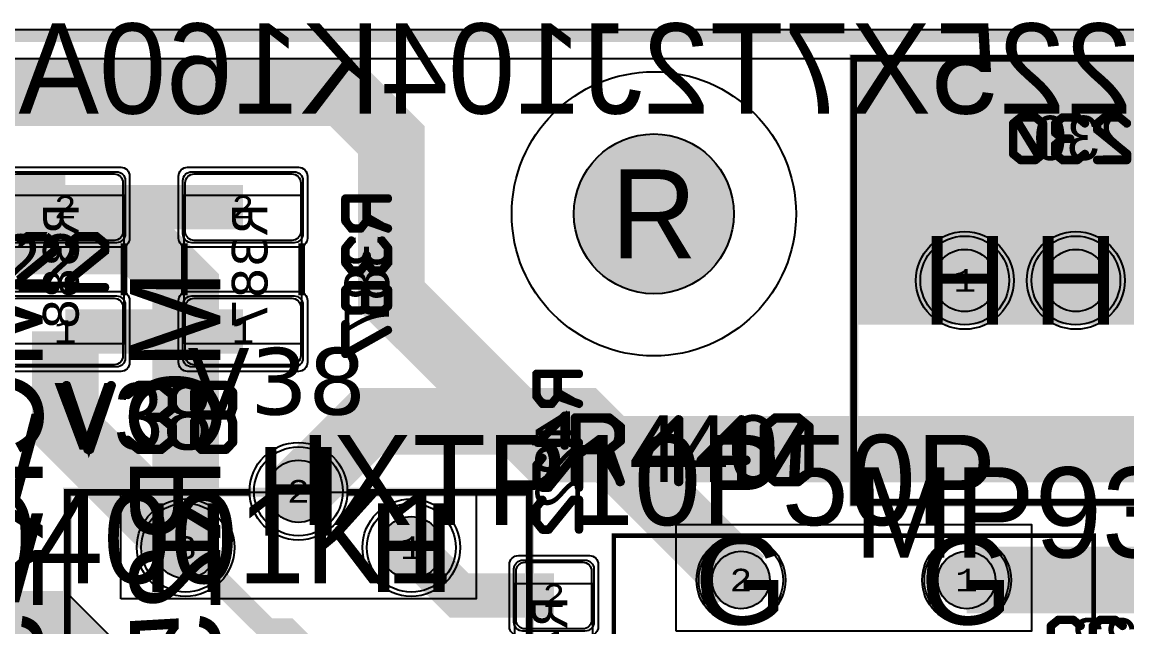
# Model space of a CAD drawing. Extents: x -23 to 289, y -67 to 135.
# Drawn here: x 116.78 to 141.65, y 121.69 to 135.32 of the extents above; entities that cross this region are included whole.
import ezdxf
from ezdxf.enums import TextEntityAlignment as Align

# ---------------------------------------------------------------- set-up
doc = ezdxf.new("R2010")
doc.units = 0
doc.header["$MEASUREMENT"] = 0
for name, color, linetype in [('ASSEMBLY_OUTLINES_BTM', 191, 'CONTINUOUS'), ('ASSEMBLY_OUTLINES_TOP', 102, 'CONTINUOUS'), ('ASSEMBLY_PART_NUMBERS_BTM', 191, 'CONTINUOUS'), ('ASSEMBLY_PART_NUMBERS_TOP', 102, 'CONTINUOUS'), ('ASSEMBLY_REF_DES_BTM', 191, 'CONTINUOUS'), ('ASSEMBLY_REF_DES_TOP', 102, 'CONTINUOUS'), ('BOARD_OUTLINE', 10, 'CONTINUOUS'), ('DRILL_DRAWING', 21, 'CONTINUOUS'), ('GENERATED_SILKSCREEN_BTM', 255, 'CONTINUOUS'), ('GENERATED_SILKSCREEN_TOP', 140, 'CONTINUOUS'), ('MANUFACTURING_OUTLINES', 10, 'CONTINUOUS'), ('MOUNTING_HOLE_PADS_LAYER14', 150, 'CONTINUOUS'), ('MOUNTING_HOLE_PADS_LAYER15', 230, 'CONTINUOUS'), ('MOUNTING_HOLES_LAYER_BOT17', 42, 'CONTINUOUS'), ('MOUNTING_HOLES_LAYER_TOP', 42, 'CONTINUOUS'), ('PART_HOLES_LAYER_BOTTOM', 30, 'CONTINUOUS'), ('PART_HOLES_LAYER_TOP', 30, 'CONTINUOUS'), ('PART_PADS_LAYER_BOTTOM', 230, 'CONTINUOUS'), ('PART_PADS_LAYER_TOP', 150, 'CONTINUOUS'), ('PART_PADS_SMD_BTM', 230, 'CONTINUOUS'), ('PIN_NUMBERS_BTM', 8, 'CONTINUOUS'), ('PIN_NUMBERS_TOP', 8, 'CONTINUOUS'), ('PLACEMENT_OUTLINES_BTM', 222, 'CONTINUOUS'), ('PLACEMENT_OUTLINES_TOP', 130, 'CONTINUOUS'), ('PLANE_DATA_LAYER_TOP', 150, 'CONTINUOUS'), ('PLANE_SHAPES_LAYER_TOP', 150, 'CONTINUOUS'), ('ROUTE_BORDER', 151, 'CONTINUOUS'), ('SILKSCREEN_OUTLINES_BTM', 211, 'CONTINUOUS'), ('SILKSCREEN_OUTLINES_TOP', 150, 'CONTINUOUS'), ('SILKSCREEN_REF_DES_BTM', 211, 'CONTINUOUS'), ('SILKSCREEN_REF_DES_TOP', 150, 'CONTINUOUS'), ('SOLDERMASK_PADS_BTM', 12, 'CONTINUOUS'), ('SOLDERMASK_PADS_TOP', 180, 'CONTINUOUS'), ('SOLDERPASTE_PADS_BTM', 12, 'CONTINUOUS'), ('TRACES_LAYER_BOTTOM', 230, 'CONTINUOUS'), ('TRACES_LAYER_TOP', 150, 'CONTINUOUS')]:
    doc.layers.add(name, color=color, linetype=linetype)
doc.styles.add('COURIER_NEW', font='COUR.TTF')
doc.styles.add('VERDANA', font='verdana.TTF')
doc.styles.add('VERIBEST_GERBER_0', font='txt')

msp = doc.modelspace()

# ---------------------------------------------------------------- hatches: boundary and pattern name
at = {"layer": 'MOUNTING_HOLES_LAYER_BOT17'}
h = msp.add_hatch(color=256, dxfattribs=at)
edge = h.paths.add_edge_path()
edge.add_arc((131, 131), 1.8, 0, 360)
h = msp.add_hatch(color=256, dxfattribs=at)
edge = h.paths.add_edge_path()
edge.add_arc((140.5, 129.5), 0.7, 0, 360)
at = {"layer": 'MOUNTING_HOLES_LAYER_TOP'}
h = msp.add_hatch(color=256, dxfattribs=at)
edge = h.paths.add_edge_path()
edge.add_arc((131, 131), 1.8, 0, 360)
h = msp.add_hatch(color=256, dxfattribs=at)
edge = h.paths.add_edge_path()
edge.add_arc((140.5, 129.5), 0.7, 0, 360)
at = {"layer": 'PART_HOLES_LAYER_BOTTOM'}
h = msp.add_hatch(color=256, dxfattribs=at)
edge = h.paths.add_edge_path()
edge.add_arc((138, 129.5), 0.7, 0, 360)
h = msp.add_hatch(color=256, dxfattribs=at)
edge = h.paths.add_edge_path()
edge.add_arc((123, 124.75), 0.7, 0, 360)
h = msp.add_hatch(color=256, dxfattribs=at)
edge = h.paths.add_edge_path()
edge.add_arc((120.46, 123.48), 0.7, 0, 360)
h = msp.add_hatch(color=256, dxfattribs=at)
edge = h.paths.add_edge_path()
edge.add_arc((125.54, 123.48), 0.7, 0, 360)
h = msp.add_hatch(color=256, dxfattribs=at)
edge = h.paths.add_edge_path()
edge.add_arc((132.96, 122.75), 0.65, 0, 360)
h = msp.add_hatch(color=256, dxfattribs=at)
edge = h.paths.add_edge_path()
edge.add_arc((138.04, 122.75), 0.65, 0, 360)
at = {"layer": 'PART_HOLES_LAYER_TOP'}
h = msp.add_hatch(color=256, dxfattribs=at)
edge = h.paths.add_edge_path()
edge.add_arc((138, 129.5), 0.7, 0, 360)
h = msp.add_hatch(color=256, dxfattribs=at)
edge = h.paths.add_edge_path()
edge.add_arc((123, 124.75), 0.7, 0, 360)
h = msp.add_hatch(color=256, dxfattribs=at)
edge = h.paths.add_edge_path()
edge.add_arc((120.46, 123.48), 0.7, 0, 360)
h = msp.add_hatch(color=256, dxfattribs=at)
edge = h.paths.add_edge_path()
edge.add_arc((125.54, 123.48), 0.7, 0, 360)
h = msp.add_hatch(color=256, dxfattribs=at)
edge = h.paths.add_edge_path()
edge.add_arc((132.96, 122.75), 0.65, 0, 360)
h = msp.add_hatch(color=256, dxfattribs=at)
edge = h.paths.add_edge_path()
edge.add_arc((138.04, 122.75), 0.65, 0, 360)
at = {"layer": 'PLANE_DATA_LAYER_TOP'}
h = msp.add_hatch(color=256, dxfattribs=at)
h.paths.add_polyline_path([(225.25, 119.5762, -0.414213562373095), (225.1738, 119.5), (215.5762, 119.5, -0.414213562373095), (215.5, 119.5762), (215.5, 124.999992, 0.414213562373095), (215.499992, 125), (207.750008, 125, 0.414213562373095), (207.75, 124.999992), (207.75, 114.250008, 0.414213562373095), (207.750008, 114.25), (211.4238, 114.25, -0.414213562373095), (211.5, 114.1738), (211.5, 113.470391, -0.549294281742291), (211.391453, 113.401397, 1.5732920387355804), (211.391453, 109.598603, -0.549294281742291), (211.5, 109.529609), (211.5, 108.8262, -0.414213562373095), (211.4238, 108.75), (207.781562, 108.75, -0.198913366334503), (207.72768, 108.772318), (205.02232, 111.477678, -0.1989099556854013), (205.000002, 111.531559), (205.000002, 111.53156), (205, 122.749992, 0.414213562373095), (204.999992, 122.75), (177.8262, 122.75, -0.414213562373095), (177.75, 122.8262), (177.75, 124.999992, 0.414213562373095), (177.749992, 125), (169.250008, 125, 0.414213562373095), (169.25, 124.999992), (169.25, 114.000008, 0.414213562373095), (169.250008, 114), (175.4238, 114, -0.414213562373095), (175.5, 113.9238), (175.5, 109.0762, -0.414213562373095), (175.4238, 109), (165.3262, 109, -0.414213562373095), (165.25, 109.0762), (165.25, 113.999992, 0.414213562373095), (165.249992, 114), (129.250004, 114, 0.2076843458612726), (129.249998, 113.999998), (121.522322, 106.27232, -0.1989133663344686), (121.46844, 106.250002), (118.5762, 106.25, -0.414213562373095), (118.5, 106.3262), (118.5, 113.9238, -0.414213562373095), (118.5762, 114), (122.749992, 114, 0.414213562373095), (122.75, 114.000008), (122.75, 117.999996), (122.749997, 118.000001), (121.500002, 119.249998, 0.2076843462257924), (121.499996, 119.25), (117.250008, 119.25, 0.414213562373095), (117.25, 119.249992), (117.25, 115.0762, -0.414213562373095), (117.1738, 115), (109.8262, 115, -0.414213562373095), (109.75, 115.0762), (109.75, 118.749992, 0.414213562373095), (109.749992, 118.75), (104.250008, 118.75, 0.414213562373095), (104.25, 118.749992), (104.25, 113.500008, 0.414213562373095), (104.250008, 113.5), (108.4238, 113.5, -0.414213562373095), (108.5, 113.4238), (108.5, 105.137606, -0.2028103208936766), (108.476868, 105.082923, 0.0037053987678001), (108.476076, 105.082143), (108.419326, 105.025392, -0.3907805220942001), (108.31608, 105.021225, 0.6393887992219746), (105.35, 103.650001), (105.35, 103.65, 0.9999999999999999), (108.95, 103.65), (108.95, 103.650001, 0.1780261626556951), (108.521225, 104.81608, -0.1780225483219831), (108.503074, 104.865443), (108.503074, 104.865445, -0.198909955685367), (108.525392, 104.919326), (108.582143, 104.976076, 0.0037053987678001), (108.582923, 104.976868, -0.2028103208936765), (108.637606, 105), (115.4238, 105, -0.414213562373095), (115.5, 104.9238), (115.5, 101.5762, -0.414213562373095), (115.4238, 101.5), (106.53156, 101.500002, -0.1989133663344686), (106.477678, 101.52232), (104.27232, 103.727678, -0.198909955685367), (104.250002, 103.781559), (104.250002, 103.78156), (104.25, 111.249992, 0.414213562373095), (104.249992, 111.25), (93.537401, 111.25, -0.2284127343392219), (93.477795, 111.278729, 0.4819743852275696), (91.522205, 111.278729, -0.2284127343392219), (91.462599, 111.25), (80.3262, 111.25, -0.414213562373095), (80.25, 111.3262), (80.25, 116.9238, -0.414213562373095), (80.3262, 117), (99.499996, 117, 0.2076843462257924), (99.500002, 117.000002), (102.977679, 120.477682, -0.1989133663344687), (103.031561, 120.5), (109.749992, 120.5, 0.414213562373095), (109.75, 120.500008), (109.75, 122.4238, -0.414213562373095), (109.8262, 122.5), (114.962599, 122.5, -0.2284127343392219), (115.022205, 122.471271, 0.4819743852275696), (116.977795, 122.471271, -0.2284127343392218), (117.037401, 122.5), (117.718438, 122.5, -0.1989133663344344), (117.77232, 122.477682), (119.499998, 120.750002, 0.2076843462257924), (119.500004, 120.75), (155.499992, 120.75, 0.414213562373095), (155.5, 120.750008), (155.5, 131.999992, 0.414213562373095), (155.499992, 132), (143.500008, 132, 0.414213562373095), (143.5, 131.999992), (143.5, 131.018157, -0.4963886627967157), (143.403312, 130.944763, 0.3060572352191522), (141.81043, 130.413742, -0.4928320379336264), (141.68957, 130.413742, 0.4928325361211599), (139.31043, 130.413742, -0.4928320379336264), (139.18957, 130.413742, 0.7163993986891759), (136.5, 129.500001), (136.5, 129.5, 0.1578489754835069), (136.784635, 128.62086, -0.1578452520740635), (136.799094, 128.5762, -0.414213562373095), (136.722894, 128.5), (135.5762, 128.5, -0.414213562373095), (135.5, 128.5762), (135.5, 134.4238, -0.414213562373095), (135.5762, 134.5), (186.882748, 134.5, -0.7831256784141153), (186.918214, 134.356357, 0.2785560001729296), (186.25, 133.25, 0.2879174967405436), (186.956907, 132.124145, -0.2879171479706643), (187, 132.055513), (187, 130.444487, -0.2879171479706643), (186.956907, 130.375855, 0.6278844034707702), (186.956907, 128.124145, -0.2879171479706643), (187, 128.055513), (187, 126.250008, 0.414213562373095), (187.000008, 126.25), (195.999992, 126.25, 0.414213562373095), (196, 126.250008), (196, 134.4238, -0.414213562373095), (196.0762, 134.5), (225.1738, 134.5, -0.414213562373095), (225.25, 134.4238)], flags=0)
h.paths.add_polyline_path([(170.9, 111.5, -0.9999999999999999), (175.1, 111.5, -0.9999999999999999)], flags=0)
for points in [[(138, 129.5), (138, 131.0762)], [(140.5, 129.5), (139.525784, 130.739076)], [(140.5, 129.5), (141.474216, 130.739076)], [(138, 129.5), (136.4238, 129.5)]]:
    msp.add_hatch(color=256, dxfattribs=at).paths.add_polyline_path(points, is_closed=False, flags=0)
at = {"layer": 'PLANE_SHAPES_LAYER_TOP'}
msp.add_hatch(color=256, dxfattribs=at).paths.add_polyline_path([(117.75, 122.5), (119.5, 120.75), (117.75, 120.75)], flags=0)

# ---------------------------------------------------------------- linework, layer by layer
at = {"layer": 'ASSEMBLY_OUTLINES_BTM'}
for points in [[(116.43, 128.07), (116.43, 131.42), (119.07, 131.42), (119.07, 128.07)], [(120.43, 128.07), (120.43, 131.42), (123.07, 131.42), (123.07, 128.07)], [(127.87, 119.32), (127.87, 122.67), (129.62, 122.67), (129.62, 119.32)]]:
    msp.add_lwpolyline(points, close=True, dxfattribs=at)
at = {"layer": 'ASSEMBLY_OUTLINES_TOP'}
for points, const_width in [([(135.5, 124.5), (135.5, 134.5), (155.5, 134.5), (155.5, 124.5)], 0.2), ([(117.8, 120.23), (117.8, 124.73), (128.2, 124.73), (128.2, 120.23)], 0.2), ([(130.1, 120.25), (130.1, 123.75), (140.9, 123.75), (140.9, 120.25)], 0.1)]:
    msp.add_lwpolyline(points, close=True, dxfattribs=dict(at, const_width=const_width))
at = {"layer": 'BOARD_OUTLINE', "const_width": 0.25}
msp.add_lwpolyline([(0, 1.5), (0, 133.5, -0.4142135624), (1.5, 135), (278.5, 135, -0.4142135624), (280, 133.5), (280, 1.5, -0.4142135624), (278.5, 0), (1.5, 0, -0.4142135624)], format="xyb", close=True, dxfattribs=at)
at = {"layer": 'GENERATED_SILKSCREEN_BTM', "const_width": 0.15}
for points in [[(139.773, 133.052), (139.605, 133.189), (139.601, 133.19), (139.599, 133.191), (139.597, 133.192), (139.593, 133.193), (139.256, 133.193), (139.252, 133.192), (139.25, 133.191), (139.247, 133.19), (139.243, 133.189), (139.075, 133.052), (139.072, 133.047), (139.071, 133.043), (139.069, 133.04), (139.068, 133.036), (139.068, 132.35), (139.069, 132.347), (139.071, 132.34), (139.072, 132.338), (139.075, 132.334), (139.243, 132.197), (139.247, 132.196), (139.25, 132.195), (139.251, 132.194), (139.253, 132.193), (139.256, 132.193), (139.593, 132.193), (139.597, 132.194), (139.601, 132.195), (139.605, 132.197), (139.773, 132.334), (139.776, 132.336), (139.777, 132.337), (139.779, 132.34), (139.781, 132.347), (139.782, 132.35), (139.782, 133.036), (139.781, 133.04), (139.779, 133.043), (139.778, 133.047), (139.773, 133.052)], [(139.65, 132.284), (139.587, 132.234), (139.264, 132.234), (139.108, 132.36), (139.108, 133.026), (139.167, 133.073), (139.65, 132.284)], [(139.741, 133.026), (139.741, 132.36), (139.682, 132.31), (139.198, 133.099), (139.264, 133.152), (139.587, 133.152), (139.741, 133.026)], [(140.55, 132.197), (140.719, 132.334), (140.722, 132.336), (140.724, 132.339), (140.725, 132.342), (140.725, 132.345), (140.724, 132.352), (140.72, 132.359), (140.715, 132.364), (140.709, 132.368), (140.702, 132.369), (140.695, 132.367), (140.532, 132.234), (140.209, 132.234), (140.053, 132.36), (140.053, 132.546), (140.207, 132.673), (140.373, 132.673), (140.381, 132.675), (140.386, 132.679), (140.389, 132.686), (140.39, 132.693), (140.389, 132.7), (140.386, 132.706), (140.381, 132.711), (140.373, 132.713), (140.207, 132.713), (140.053, 132.84), (140.053, 133.026), (140.209, 133.152), (140.532, 133.152), (140.695, 133.019), (140.702, 133.017), (140.709, 133.018), (140.715, 133.021), (140.72, 133.027), (140.724, 133.033), (140.725, 133.04), (140.725, 133.044), (140.724, 133.047), (140.722, 133.05), (140.719, 133.052), (140.55, 133.189), (140.547, 133.19), (140.544, 133.191), (140.543, 133.192), (140.539, 133.193), (140.202, 133.193), (140.197, 133.192), (140.195, 133.191), (140.193, 133.19), (140.189, 133.189), (140.02, 133.052), (140.017, 133.047), (140.016, 133.043), (140.014, 133.04), (140.013, 133.036), (140.013, 132.83), (140.014, 132.827), (140.016, 132.82), (140.017, 132.815), (140.02, 132.813), (140.167, 132.693), (140.02, 132.573), (140.019, 132.571), (140.017, 132.569), (140.016, 132.568), (140.016, 132.566), (140.014, 132.559), (140.013, 132.556), (140.013, 132.35), (140.014, 132.345), (140.016, 132.341), (140.017, 132.337), (140.02, 132.334), (140.189, 132.197), (140.193, 132.195), (140.194, 132.194), (140.197, 132.194), (140.198, 132.193), (140.199, 132.193), (140.202, 132.193), (140.539, 132.193), (140.543, 132.194), (140.547, 132.195), (140.55, 132.197)], [(141.133, 133.189), (140.965, 133.052), (140.962, 133.047), (140.961, 133.043), (140.959, 133.04), (140.958, 133.036), (140.958, 132.899), (140.959, 132.895), (140.961, 132.889), (140.962, 132.884), (140.965, 132.882), (141.631, 132.341), (141.631, 132.234), (140.978, 132.234), (140.971, 132.232), (140.965, 132.228), (140.962, 132.221), (140.961, 132.213), (140.962, 132.206), (140.965, 132.199), (140.971, 132.195), (140.978, 132.193), (141.652, 132.193), (141.66, 132.195), (141.665, 132.2), (141.67, 132.205), (141.672, 132.213), (141.672, 132.35), (141.671, 132.353), (141.669, 132.36), (141.667, 132.363), (141.666, 132.365), (141.663, 132.367), (140.998, 132.909), (140.998, 133.026), (141.154, 133.152), (141.477, 133.152), (141.64, 133.019), (141.647, 133.017), (141.654, 133.018), (141.66, 133.021), (141.665, 133.027), (141.668, 133.033), (141.669, 133.04), (141.668, 133.047), (141.666, 133.05), (141.663, 133.052), (141.495, 133.189), (141.491, 133.19), (141.489, 133.191), (141.487, 133.192), (141.483, 133.193), (141.146, 133.193), (141.142, 133.192), (141.14, 133.191), (141.137, 133.19), (141.133, 133.189)], [(124.416, 130.6565), (124.414, 130.6535), (124.409, 130.6525), (124.404, 130.6495), (124.399, 130.6495), (124.193, 130.6495), (124.188, 130.6495), (124.185, 130.6525), (124.182, 130.6525), (124.181, 130.6535), (124.18, 130.6545), (124.177, 130.6565), (124.04, 130.8265), (124.038, 130.8315), (124.037, 130.8345), (124.036, 130.8395), (124.036, 131.3435), (124.038, 131.3525), (124.043, 131.3575), (124.049, 131.3635), (124.056, 131.3655), (125.016, 131.3655), (125.024, 131.3635), (125.029, 131.3585), (125.032, 131.3525), (125.033, 131.3455), (125.032, 131.3375), (125.029, 131.3305), (125.024, 131.3255), (125.016, 131.3235), (124.556, 131.3235), (124.556, 130.8535), (125.022, 130.6895), (125.029, 130.6855), (125.033, 130.6785), (125.034, 130.6705), (125.032, 130.6645), (125.029, 130.6585), (125.023, 130.6535), (125.017, 130.6505), (125.009, 130.6525), (124.543, 130.8165), (124.416, 130.6565)], [(124.077, 131.3235), (124.077, 130.8445), (124.203, 130.6895), (124.389, 130.6895), (124.516, 130.8445), (124.516, 131.3235), (124.077, 131.3235)], [(125.032, 130.2425), (124.895, 130.4115), (124.89, 130.4165), (124.887, 130.4175), (124.884, 130.4175), (124.877, 130.4165), (124.87, 130.4125), (124.865, 130.4075), (124.861, 130.4015), (124.86, 130.3945), (124.862, 130.3875), (124.995, 130.2245), (124.995, 129.9015), (124.869, 129.7455), (124.683, 129.7455), (124.556, 129.8995), (124.556, 130.0655), (124.554, 130.0735), (124.55, 130.0785), (124.543, 130.0815), (124.536, 130.0825), (124.529, 130.0815), (124.522, 130.0785), (124.518, 130.0735), (124.516, 130.0655), (124.516, 129.8995), (124.389, 129.7455), (124.203, 129.7455), (124.077, 129.9015), (124.077, 130.2245), (124.21, 130.3875), (124.212, 130.3945), (124.211, 130.4015), (124.208, 130.4075), (124.202, 130.4125), (124.196, 130.4165), (124.189, 130.4175), (124.185, 130.4175), (124.182, 130.4165), (124.177, 130.4115), (124.04, 130.2425), (124.039, 130.2395), (124.038, 130.2365), (124.037, 130.2355), (124.036, 130.2315), (124.036, 129.8945), (124.037, 129.8895), (124.038, 129.8875), (124.039, 129.8845), (124.04, 129.8815), (124.177, 129.7125), (124.182, 129.7095), (124.186, 129.7085), (124.189, 129.7065), (124.193, 129.7055), (124.399, 129.7055), (124.402, 129.7065), (124.409, 129.7085), (124.414, 129.7095), (124.416, 129.7125), (124.536, 129.8595), (124.656, 129.7125), (124.658, 129.7115), (124.66, 129.7095), (124.661, 129.7085), (124.663, 129.7085), (124.67, 129.7065), (124.673, 129.7055), (124.879, 129.7055), (124.884, 129.7065), (124.888, 129.7085), (124.892, 129.7095), (124.895, 129.7125), (125.032, 129.8815), (125.034, 129.8855), (125.035, 129.8865), (125.035, 129.8895), (125.036, 129.8905), (125.036, 129.8915), (125.036, 129.8945), (125.036, 130.2315), (125.035, 130.2355), (125.034, 130.2395), (125.032, 130.2425)], [(124.405, 128.8035), (124.501, 128.8355), (124.597, 128.8035), (124.6, 128.8035), (124.604, 128.8025), (124.913, 128.8025), (124.916, 128.8025), (124.919, 128.8035), (124.923, 128.8045), (124.927, 128.8085), (125.03, 128.9085), (125.034, 128.9125), (125.035, 128.9185), (125.036, 128.9225), (125.036, 129.2895), (125.036, 129.2925), (125.035, 129.2955), (125.034, 129.2995), (125.03, 129.3035), (124.927, 129.4035), (124.923, 129.4075), (124.919, 129.4095), (124.913, 129.4095), (124.604, 129.4095), (124.6, 129.4095), (124.598, 129.4095), (124.597, 129.4085), (124.501, 129.3765), (124.405, 129.4085), (124.404, 129.4095), (124.398, 129.4095), (124.158, 129.4095), (124.154, 129.4095), (124.149, 129.4075), (124.144, 129.4035), (124.041, 129.3035), (124.038, 129.2995), (124.037, 129.2955), (124.036, 129.2925), (124.036, 129.2895), (124.036, 128.9225), (124.037, 128.9185), (124.038, 128.9125), (124.041, 128.9085), (124.144, 128.8085), (124.15, 128.8045), (124.154, 128.8035), (124.158, 128.8025), (124.398, 128.8025), (124.402, 128.8025), (124.404, 128.8035), (124.405, 128.8035)], [(124.169, 129.3695), (124.396, 129.3695), (124.482, 129.3425), (124.482, 128.8715), (124.396, 128.8425), (124.169, 128.8425), (124.077, 128.9305), (124.077, 129.2795), (124.169, 129.3695)], [(124.608, 129.3695), (124.904, 129.3695), (124.995, 129.2795), (124.995, 128.9305), (124.904, 128.8425), (124.608, 128.8425), (124.522, 128.8715), (124.522, 129.3425), (124.608, 129.3695)], [(125.006, 128.4005), (125.013, 128.4025), (125.02, 128.4015), (125.026, 128.3965), (125.03, 128.3915), (125.032, 128.3845), (125.033, 128.3775), (125.03, 128.3715), (125.025, 128.3665), (124.066, 127.8275), (124.061, 127.8255), (124.057, 127.8255), (124.053, 127.8255), (124.049, 127.8275), (124.043, 127.8305), (124.039, 127.8345), (124.037, 127.8395), (124.036, 127.8445), (124.036, 128.5195), (124.038, 128.5265), (124.043, 128.5315), (124.049, 128.5355), (124.057, 128.5365), (124.064, 128.5355), (124.071, 128.5315), (124.076, 128.5265), (124.077, 128.5195), (124.077, 127.8785), (125.006, 128.4005)], [(128.716, 126.707), (128.714, 126.704), (128.709, 126.703), (128.704, 126.7), (128.699, 126.7), (128.493, 126.7), (128.488, 126.7), (128.485, 126.703), (128.482, 126.703), (128.481, 126.704), (128.48, 126.705), (128.477, 126.707), (128.34, 126.877), (128.338, 126.882), (128.337, 126.885), (128.336, 126.89), (128.336, 127.394), (128.338, 127.403), (128.343, 127.408), (128.349, 127.414), (128.356, 127.416), (129.316, 127.416), (129.324, 127.414), (129.329, 127.409), (129.332, 127.403), (129.333, 127.396), (129.332, 127.388), (129.329, 127.381), (129.324, 127.376), (129.316, 127.374), (128.856, 127.374), (128.856, 126.904), (129.322, 126.74), (129.329, 126.736), (129.333, 126.729), (129.334, 126.721), (129.332, 126.715), (129.329, 126.709), (129.323, 126.704), (129.317, 126.701), (129.309, 126.703), (128.843, 126.867), (128.716, 126.707)], [(128.377, 127.374), (128.377, 126.895), (128.503, 126.74), (128.689, 126.74), (128.816, 126.895), (128.816, 127.374), (128.377, 127.374)], [(128.972, 126.401), (128.435, 125.863), (128.972, 125.863), (128.972, 126.401)], [(129.316, 125.863), (129.324, 125.862), (129.329, 125.857), (129.332, 125.85), (129.333, 125.843), (129.332, 125.836), (129.329, 125.83), (129.324, 125.825), (129.316, 125.823), (129.013, 125.823), (129.013, 125.776), (129.011, 125.769), (129.007, 125.763), (129, 125.76), (128.993, 125.759), (128.985, 125.76), (128.978, 125.763), (128.973, 125.769), (128.972, 125.776), (128.972, 125.823), (128.384, 125.823), (128.379, 125.824), (128.375, 125.826), (128.371, 125.831), (128.368, 125.836), (128.366, 125.842), (128.365, 125.848), (128.366, 125.853), (128.37, 125.858), (128.977, 126.465), (128.983, 126.469), (128.989, 126.471), (128.995, 126.47), (129.002, 126.466), (129.007, 126.464), (129.01, 126.46), (129.012, 126.456), (129.013, 126.451), (129.013, 125.863), (129.316, 125.863)], [(128.34, 124.986), (128.477, 124.818), (128.482, 124.815), (128.486, 124.814), (128.489, 124.812), (128.493, 124.811), (128.63, 124.811), (128.633, 124.812), (128.64, 124.814), (128.645, 124.815), (128.647, 124.818), (129.188, 125.484), (129.295, 125.484), (129.295, 124.831), (129.297, 124.824), (129.301, 124.818), (129.308, 124.815), (129.316, 124.814), (129.323, 124.815), (129.33, 124.818), (129.334, 124.824), (129.336, 124.831), (129.336, 125.505), (129.334, 125.513), (129.329, 125.518), (129.324, 125.523), (129.316, 125.525), (129.179, 125.525), (129.176, 125.524), (129.169, 125.522), (129.166, 125.52), (129.164, 125.518), (129.162, 125.516), (128.62, 124.851), (128.503, 124.851), (128.377, 125.007), (128.377, 125.33), (128.51, 125.493), (128.512, 125.5), (128.511, 125.506), (128.508, 125.513), (128.502, 125.517), (128.496, 125.521), (128.489, 125.522), (128.482, 125.521), (128.477, 125.516), (128.34, 125.348), (128.339, 125.344), (128.338, 125.341), (128.337, 125.34), (128.336, 125.336), (128.336, 124.999), (128.337, 124.995), (128.337, 124.994), (128.338, 124.993), (128.339, 124.99), (128.34, 124.986)], [(128.34, 124.041), (128.477, 123.873), (128.482, 123.87), (128.486, 123.869), (128.489, 123.867), (128.493, 123.866), (128.63, 123.866), (128.633, 123.867), (128.64, 123.869), (128.645, 123.87), (128.647, 123.873), (129.188, 124.539), (129.295, 124.539), (129.295, 123.886), (129.297, 123.879), (129.301, 123.873), (129.308, 123.87), (129.316, 123.869), (129.323, 123.87), (129.33, 123.873), (129.334, 123.879), (129.336, 123.886), (129.336, 124.56), (129.334, 124.568), (129.329, 124.573), (129.324, 124.578), (129.316, 124.58), (129.179, 124.58), (129.176, 124.579), (129.169, 124.577), (129.166, 124.575), (129.164, 124.573), (129.162, 124.571), (128.62, 123.906), (128.503, 123.906), (128.377, 124.062), (128.377, 124.385), (128.51, 124.548), (128.512, 124.555), (128.511, 124.561), (128.508, 124.568), (128.502, 124.572), (128.496, 124.576), (128.489, 124.577), (128.482, 124.576), (128.477, 124.571), (128.34, 124.403), (128.339, 124.399), (128.338, 124.396), (128.337, 124.395), (128.336, 124.391), (128.336, 124.054), (128.337, 124.05), (128.337, 124.049), (128.338, 124.048), (128.339, 124.045), (128.34, 124.041)], [(139.956, 121.52), (139.956, 121.706), (140.112, 121.832), (140.435, 121.832), (140.598, 121.699), (140.605, 121.697), (140.612, 121.698), (140.618, 121.701), (140.623, 121.707), (140.627, 121.713), (140.628, 121.72), (140.628, 121.724), (140.627, 121.727), (140.625, 121.73), (140.622, 121.732), (140.453, 121.869), (140.45, 121.87), (140.447, 121.871), (140.446, 121.872), (140.442, 121.873), (140.105, 121.873), (140.1, 121.872), (140.098, 121.871), (140.096, 121.87), (140.092, 121.869), (139.923, 121.732), (139.92, 121.727), (139.919, 121.723), (139.917, 121.72), (139.916, 121.716), (139.916, 121.51)], [(140.901, 121.52), (140.901, 121.706), (141.057, 121.832), (141.38, 121.832), (141.543, 121.699), (141.55, 121.697), (141.557, 121.698), (141.563, 121.701), (141.568, 121.707), (141.572, 121.713), (141.573, 121.72), (141.573, 121.724), (141.572, 121.727), (141.57, 121.73), (141.567, 121.732), (141.398, 121.869), (141.395, 121.87), (141.392, 121.871), (141.391, 121.872), (141.387, 121.873), (141.05, 121.873), (141.045, 121.872), (141.043, 121.871), (141.041, 121.87), (141.037, 121.869), (140.868, 121.732), (140.865, 121.727), (140.864, 121.723), (140.862, 121.72), (140.861, 121.716), (140.861, 121.51)]]:
    msp.add_lwpolyline(points, dxfattribs=at)
for points in [[(119.070005, 129.166156, 1.1642e-05), (119.069995, 129.166164), (119.069995, 130.333836, 1.1642e-05), (119.070005, 130.333844), (119.070005, 129.166156)], [(120.430005, 129.166164, 1.1642e-05), (120.429995, 129.166156), (120.429995, 130.333844, 1.1642e-05), (120.430005, 130.333836), (120.430005, 129.166164)], [(123.070005, 129.166156, 1.1642e-05), (123.069995, 129.166164), (123.069995, 130.333836, 1.1642e-05), (123.070005, 130.333844), (123.070005, 129.166156)]]:
    msp.add_lwpolyline(points, format="xyb", dxfattribs=at)
at = {"layer": 'GENERATED_SILKSCREEN_TOP', "const_width": 0.15}
msp.add_lwpolyline([(135.5, 124.5), (135.5, 134.5), (155.5, 134.5), (155.5, 124.5)], close=True, dxfattribs=at)
for points in [[(116.6884, 130.3504), (116.89, 130.5148), (116.8948, 130.516), (116.8984, 130.5172), (116.8996, 130.5184), (116.9044, 130.5196), (117.3088, 130.5196), (117.3136, 130.5184), (117.3148, 130.5184), (117.316, 130.5172), (117.3196, 130.516), (117.3244, 130.5148)], [(117.3244, 130.5148), (117.526, 130.3504), (117.5296, 130.3444), (117.5308, 130.3396), (117.5332, 130.336), (117.5344, 130.3312), (117.5344, 130.1668), (117.5332, 130.162), (117.5308, 130.1548), (117.5296, 130.1488), (117.526, 130.1464), (116.7268, 129.4972), (116.7268, 129.3688), (117.5104, 129.3688), (117.5188, 129.3664), (117.526, 129.3616), (117.5296, 129.3532), (117.5308, 129.3436), (117.5296, 129.3352), (117.526, 129.3268), (117.5188, 129.322), (117.5104, 129.3196), (116.7016, 129.3196)], [(118.4584, 130.5148), (118.66, 130.3504), (118.6636, 130.3444), (118.6648, 130.3396), (118.6672, 130.336), (118.6684, 130.3312), (118.6684, 130.1668), (118.6672, 130.162), (118.6648, 130.1548), (118.6636, 130.1488), (118.66, 130.1464), (117.8608, 129.4972), (117.8608, 129.3688), (118.6444, 129.3688), (118.6528, 129.3664), (118.66, 129.3616), (118.6636, 129.3532), (118.6648, 129.3436), (118.6636, 129.3352), (118.66, 129.3268), (118.6528, 129.322), (118.6444, 129.3196), (117.8356, 129.3196), (117.826, 129.322), (117.82, 129.328), (117.814, 129.334), (117.8116, 129.3436), (117.8116, 129.508), (117.8128, 129.5116), (117.8152, 129.52), (117.8176, 129.5236), (117.82, 129.526), (117.8224, 129.5284), (118.6204, 130.1788), (118.6204, 130.3192), (118.4332, 130.4704), (118.0456, 130.4704), (117.85, 130.3108), (117.8416, 130.3084), (117.8332, 130.3096), (117.826, 130.3132), (117.8212, 130.3204), (117.8164, 130.3276), (117.8152, 130.336), (117.8152, 130.3408), (117.8164, 130.3444), (117.8224, 130.3504), (118.024, 130.5148), (118.0288, 130.516), (118.0324, 130.5172), (118.0336, 130.5184), (118.0384, 130.5196), (118.4428, 130.5196), (118.4476, 130.5184), (118.4488, 130.5184), (118.45, 130.5172), (118.4536, 130.516), (118.4584, 130.5148)], [(116.6884, 129.5284), (117.4864, 130.1788), (117.4864, 130.3192), (117.2992, 130.4704), (116.9116, 130.4704), (116.716, 130.3108), (116.7076, 130.3084), (116.6992, 130.3096)], [(118.301, 125.6645), (118.2605, 125.6645), (118.2515, 125.666), (118.244, 125.6705), (118.2365, 125.6765), (118.2335, 125.6855), (117.746, 127.124), (117.7445, 127.136), (117.749, 127.145), (117.758, 127.1525), (117.7685, 127.1585), (117.779, 127.16), (117.7895, 127.1585), (117.7985, 127.154), (117.8045, 127.1435), (118.28, 125.729), (118.7585, 127.1435), (118.7645, 127.154), (118.7735, 127.1585), (118.784, 127.16), (118.7945, 127.1585), (118.805, 127.1525), (118.8125, 127.145), (118.8155, 127.136), (118.814, 127.124), (118.3295, 125.6855), (118.325, 125.6765), (118.316, 125.6705), (118.31, 125.666), (118.301, 125.6645)], [(119.3855, 125.6705), (119.132, 125.876), (119.1245, 125.8835), (119.123, 125.8925), (119.1245, 125.903), (119.1305, 125.9135), (119.138, 125.921), (119.147, 125.927), (119.1575, 125.9285), (119.168, 125.9255), (119.4125, 125.726), (119.897, 125.726), (120.131, 125.915), (120.131, 126.194), (119.9, 126.3845), (119.651, 126.3845), (119.639, 126.3875), (119.6315, 126.3935), (119.627, 126.404), (119.6255, 126.4145), (119.627, 126.425), (119.6315, 126.434), (119.639, 126.4415), (119.651, 126.4445), (119.9, 126.4445), (120.131, 126.635), (120.131, 126.914), (119.897, 127.103), (119.4125, 127.103), (119.168, 126.9035), (119.1575, 126.9005), (119.147, 126.902), (119.138, 126.9065), (119.1305, 126.9155), (119.1245, 126.9245), (119.123, 126.935), (119.1245, 126.9455), (119.132, 126.953), (119.3855, 127.1585), (119.39, 127.16), (119.3945, 127.1615), (119.396, 127.163), (119.402, 127.1645), (119.9075, 127.1645), (119.915, 127.163), (119.918, 127.1615), (119.9225, 127.16), (119.927, 127.1585), (120.1805, 126.953), (120.185, 126.9455), (120.1865, 126.9395), (120.1895, 126.935), (120.191, 126.929), (120.191, 126.62), (120.1895, 126.6155), (120.1865, 126.605), (120.185, 126.5975), (120.1805, 126.5945), (119.96, 126.4145), (120.1805, 126.2345), (120.182, 126.2315), (120.185, 126.2285), (120.1865, 126.227), (120.1865, 126.224), (120.1895, 126.2135), (120.191, 126.209), (120.191, 125.9), (120.1895, 125.8925), (120.1865, 125.8865), (120.185, 125.8805), (120.1805, 125.876), (119.927, 125.6705), (119.921, 125.6675), (119.9195, 125.666), (119.915, 125.666), (119.9135, 125.6645), (119.912, 125.6645), (119.9075, 125.6645), (119.402, 125.6645), (119.396, 125.666), (119.39, 125.6675), (119.3855, 125.6705)], [(121.544, 126.611), (121.496, 126.467), (121.544, 126.323), (121.544, 126.3185), (121.5455, 126.3125), (121.5455, 125.849), (121.5455, 125.8445), (121.544, 125.84), (121.5425, 125.834), (121.5365, 125.828), (121.3865, 125.6735), (121.3805, 125.6675), (121.3715, 125.666), (121.3655, 125.6645), (120.815, 125.6645), (120.8105, 125.6645), (120.806, 125.666), (120.8, 125.6675), (120.794, 125.6735), (120.644, 125.828), (120.638, 125.834), (120.635, 125.84), (120.635, 125.849), (120.635, 126.3125), (120.635, 126.3185), (120.635, 126.3215), (120.6365, 126.323), (120.6845, 126.467), (120.6365, 126.611), (120.635, 126.6125), (120.635, 126.6215), (120.635, 126.9815), (120.635, 126.9875), (120.638, 126.995), (120.644, 127.0025), (120.794, 127.157), (120.8, 127.1615), (120.806, 127.163), (120.8105, 127.1645), (120.815, 127.1645), (121.3655, 127.1645), (121.3715, 127.163), (121.3805, 127.1615), (121.3865, 127.157), (121.5365, 127.0025), (121.5425, 126.9935), (121.544, 126.9875), (121.5455, 126.9815), (121.5455, 126.6215), (121.5455, 126.6155), (121.544, 126.6125), (121.544, 126.611)], [(120.695, 126.965), (120.695, 126.6245), (120.7355, 126.4955), (121.442, 126.4955), (121.4855, 126.6245), (121.4855, 126.965), (121.352, 127.103), (120.83, 127.103), (120.695, 126.965)], [(120.695, 126.3065), (120.695, 125.8625), (120.83, 125.726), (121.352, 125.726), (121.4855, 125.8625), (121.4855, 126.3065), (121.442, 126.4355), (120.7355, 126.4355), (120.695, 126.3065)], [(130.2645, 125.8645), (130.269, 125.8675), (130.2705, 125.875), (130.275, 125.8825), (130.275, 125.89), (130.275, 126.199), (130.275, 126.2065), (130.2705, 126.211), (130.2705, 126.2155), (130.269, 126.217), (130.2675, 126.2185), (130.2645, 126.2215), (130.0095, 126.4285), (130.002, 126.4315), (129.996, 126.433), (129.99, 126.4345), (129.234, 126.4345), (129.2205, 126.4315), (129.2115, 126.424), (129.204, 126.415), (129.201, 126.4045), (129.201, 124.9645), (129.204, 124.9525), (129.2115, 124.945), (129.2205, 124.9405), (129.231, 124.939), (129.243, 124.9405), (129.2535, 124.945), (129.261, 124.9525), (129.264, 124.9645), (129.264, 125.6545), (129.969, 125.6545), (130.215, 124.9555), (130.221, 124.945), (130.2315, 124.939), (130.2435, 124.9375), (130.2525, 124.9405), (130.2615, 124.945), (130.269, 124.9525), (130.2735, 124.963), (130.2705, 124.975), (130.0245, 125.674), (130.2645, 125.8645)], [(129.264, 126.373), (129.981, 126.373), (130.215, 126.184), (130.215, 125.905), (129.981, 125.7145), (129.264, 125.7145), (129.264, 126.373)], [(131.5305, 124.9645), (131.532, 124.9525), (131.5395, 124.945), (131.55, 124.9405), (131.5605, 124.939), (131.571, 124.9405), (131.58, 124.945), (131.5875, 124.9525), (131.5905, 124.9645), (131.5905, 125.419), (131.661, 125.419), (131.6715, 125.422), (131.6805, 125.428), (131.685, 125.4385), (131.6865, 125.449), (131.685, 125.461), (131.6805, 125.4715), (131.6715, 125.479), (131.661, 125.4805), (131.5905, 125.4805), (131.5905, 126.3625), (131.589, 126.37), (131.5845, 126.376), (131.5785, 126.382), (131.571, 126.3865), (131.562, 126.3895), (131.553, 126.391), (131.5455, 126.3895), (131.538, 126.3835), (130.6275, 125.473), (130.6215, 125.464), (130.6185, 125.455), (130.62, 125.446), (130.626, 125.4355), (130.629, 125.428), (130.635, 125.4235), (130.641, 125.4205), (130.6485, 125.419), (131.5305, 125.419), (131.5305, 124.9645)], [(130.7235, 125.4805), (131.5305, 126.2845), (131.5305, 125.4805), (130.7235, 125.4805)], [(132.948, 124.9645), (132.9495, 124.9525), (132.957, 124.945), (132.9675, 124.9405), (132.978, 124.939), (132.9885, 124.9405), (132.9975, 124.945), (133.005, 124.9525), (133.008, 124.9645), (133.008, 125.419), (133.0785, 125.419), (133.089, 125.422), (133.098, 125.428), (133.1025, 125.4385), (133.104, 125.449), (133.1025, 125.461), (133.098, 125.4715), (133.089, 125.479), (133.0785, 125.4805), (133.008, 125.4805), (133.008, 126.3625), (133.0065, 126.37), (133.002, 126.376), (132.996, 126.382), (132.9885, 126.3865), (132.9795, 126.3895), (132.9705, 126.391), (132.963, 126.3895), (132.9555, 126.3835), (132.045, 125.473), (132.039, 125.464), (132.036, 125.455), (132.0375, 125.446), (132.0435, 125.4355), (132.0465, 125.428), (132.0525, 125.4235), (132.0585, 125.4205), (132.066, 125.419), (132.948, 125.419), (132.948, 124.9645)], [(132.141, 125.4805), (132.948, 126.2845), (132.948, 125.4805), (132.141, 125.4805)], [(133.4685, 126.223), (133.7205, 126.4285), (133.7265, 126.43), (133.731, 126.4315), (133.7325, 126.433), (133.7385, 126.4345), (134.244, 126.4345), (134.25, 126.433), (134.2515, 126.433), (134.253, 126.4315), (134.2575, 126.43), (134.2635, 126.4285), (134.5155, 126.223), (134.52, 126.2155), (134.5215, 126.2095), (134.5245, 126.205), (134.526, 126.199), (134.526, 125.17), (134.5245, 125.1655), (134.5215, 125.155), (134.52, 125.152), (134.5155, 125.146), (134.2635, 124.9405), (134.2575, 124.939), (134.2545, 124.9375), (134.2515, 124.936), (134.2485, 124.9345), (134.244, 124.9345), (133.7385, 124.9345), (133.7325, 124.936), (133.7265, 124.9375), (133.7205, 124.9405), (133.4685, 125.146), (133.4655, 125.149), (133.4625, 125.1505), (133.4595, 125.155), (133.4565, 125.1655), (133.455, 125.17), (133.455, 126.199), (133.4565, 126.205), (133.4595, 126.2095), (133.4625, 126.2155), (133.4685, 126.223)], [(133.5165, 126.184), (133.5165, 125.185), (133.605, 125.11), (134.331, 126.2935), (134.232, 126.373), (133.7475, 126.373), (133.5165, 126.184)], [(133.653, 125.071), (133.7475, 124.996), (134.232, 124.996), (134.466, 125.185), (134.466, 126.184), (134.3775, 126.2545), (133.653, 125.071)]]:
    msp.add_lwpolyline(points, dxfattribs=at)
msp.add_lwpolyline([(128.200005, 120.23, -0.4142135624), (128.2, 120.229995), (117.8, 120.229995, -0.4142135624), (117.799995, 120.23), (117.799995, 124.73, -0.4142135624), (117.8, 124.730005), (121.925186, 124.730005, 2.3256e-06), (121.925186, 124.729995), (117.800005, 124.729995), (117.800005, 120.230005), (128.199995, 120.230005), (128.199995, 124.729995), (124.074814, 124.729995, 2.3256e-06), (124.074814, 124.730005), (128.2, 124.730005, -0.4142135624), (128.200005, 124.73), (128.200005, 120.23)], format="xyb", dxfattribs=at)
at = {"layer": 'MANUFACTURING_OUTLINES'}
msp.add_lwpolyline([(280.150405, 1.5, -0.4142135624), (278.5, -0.150405), (1.5, -0.150405, -0.4142135624), (-0.150405, 1.5), (-0.150405, 133.5, -0.4142135624), (1.5, 135.150405), (278.5, 135.150405, -0.4142135624), (280.150405, 133.5)], format="xyb", close=True, dxfattribs=at)
at = {"layer": 'MOUNTING_HOLE_PADS_LAYER14'}
for centre, radius in [((131, 131), 3.2), ((140.5, 129.5), 1)]:
    msp.add_circle(centre, radius, dxfattribs=at)
at = {"layer": 'MOUNTING_HOLE_PADS_LAYER15'}
for centre, radius in [((131, 131), 3.2), ((140.5, 129.5), 1)]:
    msp.add_circle(centre, radius, dxfattribs=at)
at = {"layer": 'MOUNTING_HOLES_LAYER_BOT17'}
for centre, radius in [((131, 131), 1.8), ((140.5, 129.5), 0.7)]:
    msp.add_circle(centre, radius, dxfattribs=at)
at = {"layer": 'MOUNTING_HOLES_LAYER_TOP'}
for centre, radius in [((131, 131), 1.8), ((140.5, 129.5), 0.7)]:
    msp.add_circle(centre, radius, dxfattribs=at)
at = {"layer": 'PART_HOLES_LAYER_BOTTOM'}
for centre, radius in [((138, 129.5), 0.7), ((123, 124.75), 0.7), ((120.46, 123.48), 0.7), ((125.54, 123.48), 0.7), ((132.96, 122.75), 0.65), ((138.04, 122.75), 0.65)]:
    msp.add_circle(centre, radius, dxfattribs=at)
at = {"layer": 'PART_HOLES_LAYER_TOP'}
for centre, radius in [((138, 129.5), 0.7), ((123, 124.75), 0.7), ((120.46, 123.48), 0.7), ((125.54, 123.48), 0.7), ((132.96, 122.75), 0.65), ((138.04, 122.75), 0.65)]:
    msp.add_circle(centre, radius, dxfattribs=at)
at = {"layer": 'PART_PADS_LAYER_BOTTOM'}
for centre, radius in [((138, 129.5), 1), ((123, 124.75), 1), ((120.46, 123.48), 1), ((125.54, 123.48), 1), ((132.96, 122.75), 0.95), ((138.04, 122.75), 0.95)]:
    msp.add_circle(centre, radius, dxfattribs=at)
at = {"layer": 'PART_PADS_LAYER_TOP'}
for centre, radius in [((138, 129.5), 1), ((123, 124.75), 1), ((120.46, 123.48), 1), ((125.54, 123.48), 1), ((132.96, 122.75), 0.95), ((138.04, 122.75), 0.95)]:
    msp.add_circle(centre, radius, dxfattribs=at)
at = {"layer": 'PART_PADS_SMD_BTM'}
for points in [[(116.4, 131.75, -0.4142135624), (116.6, 131.95), (118.9, 131.95, -0.4142135624), (119.1, 131.75), (119.1, 130.55, -0.4142135624), (118.9, 130.35), (116.6, 130.35, -0.4142135624), (116.4, 130.55)], [(120.4, 131.75, -0.4142135624), (120.6, 131.95), (122.9, 131.95, -0.4142135624), (123.1, 131.75), (123.1, 130.55, -0.4142135624), (122.9, 130.35), (120.6, 130.35, -0.4142135624), (120.4, 130.55)], [(116.4, 128.95, -0.4142135624), (116.6, 129.15), (118.9, 129.15, -0.4142135624), (119.1, 128.95), (119.1, 127.75, -0.4142135624), (118.9, 127.55), (116.6, 127.55, -0.4142135624), (116.4, 127.75)], [(120.4, 128.95, -0.4142135624), (120.6, 129.15), (122.9, 129.15, -0.4142135624), (123.1, 128.95), (123.1, 127.75, -0.4142135624), (122.9, 127.55), (120.6, 127.55, -0.4142135624), (120.4, 127.75)], [(127.85, 123, -0.4142135624), (128.05, 123.2), (129.45, 123.2, -0.4142135624), (129.65, 123), (129.65, 121.8, -0.4142135624), (129.45, 121.6), (128.05, 121.6, -0.4142135624), (127.85, 121.8)]]:
    msp.add_lwpolyline(points, format="xyb", close=True, dxfattribs=at)
at = {"layer": 'PLACEMENT_OUTLINES_BTM'}
for points in [[(116.43, 128.07), (116.43, 131.42), (119.07, 131.42), (119.07, 128.07)], [(120.43, 128.07), (120.43, 131.42), (123.07, 131.42), (123.07, 128.07)], [(127.87, 119.32), (127.87, 122.67), (129.62, 122.67), (129.62, 119.32)]]:
    msp.add_lwpolyline(points, close=True, dxfattribs=at)
at = {"layer": 'PLACEMENT_OUTLINES_TOP'}
for points in [[(135.5, 124.5), (135.5, 134.5), (155.5, 134.5), (155.5, 124.5)], [(119, 122.33), (119, 124.73), (127, 124.73), (127, 122.33)], [(131.5, 121.6), (131.5, 124), (139.5, 124), (139.5, 121.6)]]:
    msp.add_lwpolyline(points, close=True, dxfattribs=at)
at = {"layer": 'PLANE_DATA_LAYER_TOP', "const_width": 0.75}
for points in [[(138, 129.5), (138, 131.0762)], [(140.5, 129.5), (139.525784, 130.739076)], [(140.5, 129.5), (141.474216, 130.739076)], [(138, 129.5), (136.4238, 129.5)]]:
    msp.add_lwpolyline(points, dxfattribs=at)
at = {"layer": 'PLANE_SHAPES_LAYER_TOP'}
msp.add_lwpolyline([(117.75, 122.5), (119.5, 120.75), (117.75, 120.75)], close=True, dxfattribs=at)
for points in [[(135.5, 133.25), (155.5, 133.25), (135.5, 134.5), (155.5, 134.5)], [(135.5, 128.5), (143.5, 128.5), (135.5, 133.25), (143.5, 133.25)], [(109.75, 120.75), (117.75, 120.75), (109.75, 122.5), (117.75, 122.5)]]:
    msp.add_solid(points, dxfattribs=at)
at = {"layer": 'ROUTE_BORDER'}
msp.add_lwpolyline([(0.635, 2.135), (0.635, 133, -0.4142135624), (2.135, 134.5), (278, 134.5, -0.4142135624), (279.5, 133), (279.5, 2.135, -0.4142135624), (278, 0.635), (2.135, 0.635, -0.4142135624)], format="xyb", close=True, dxfattribs=at)
at = {"layer": 'SILKSCREEN_OUTLINES_BTM'}
for points in [[(116.43, 128.07), (116.43, 131.42), (119.07, 131.42), (119.07, 128.07)], [(120.43, 128.07), (120.43, 131.42), (123.07, 131.42), (123.07, 128.07)], [(127.87, 119.32), (127.87, 122.67), (129.62, 122.67), (129.62, 119.32)]]:
    msp.add_lwpolyline(points, close=True, dxfattribs=at)
at = {"layer": 'SILKSCREEN_OUTLINES_TOP'}
for points in [[(135.5, 124.5), (135.5, 134.5), (155.5, 134.5), (155.5, 124.5)], [(117.8, 120.23), (117.8, 124.73), (128.2, 124.73), (128.2, 120.23)]]:
    msp.add_lwpolyline(points, close=True, dxfattribs=at)
at = {"layer": 'SOLDERMASK_PADS_BTM'}
for points in [[(116.3, 131.85, -0.4142135624), (116.5, 132.05), (119, 132.05, -0.4142135624), (119.2, 131.85), (119.2, 130.45, -0.4142135624), (119, 130.25), (116.5, 130.25, -0.4142135624), (116.3, 130.45)], [(120.3, 131.85, -0.4142135624), (120.5, 132.05), (123, 132.05, -0.4142135624), (123.2, 131.85), (123.2, 130.45, -0.4142135624), (123, 130.25), (120.5, 130.25, -0.4142135624), (120.3, 130.45)], [(116.3, 129.05, -0.4142135624), (116.5, 129.25), (119, 129.25, -0.4142135624), (119.2, 129.05), (119.2, 127.65, -0.4142135624), (119, 127.45), (116.5, 127.45, -0.4142135624), (116.3, 127.65)], [(120.3, 129.05, -0.4142135624), (120.5, 129.25), (123, 129.25, -0.4142135624), (123.2, 129.05), (123.2, 127.65, -0.4142135624), (123, 127.45), (120.5, 127.45, -0.4142135624), (120.3, 127.65)], [(127.75, 123.1, -0.4142135624), (127.95, 123.3), (129.55, 123.3, -0.4142135624), (129.75, 123.1), (129.75, 121.7, -0.4142135624), (129.55, 121.5), (127.95, 121.5, -0.4142135624), (127.75, 121.7)]]:
    msp.add_lwpolyline(points, format="xyb", close=True, dxfattribs=at)
for centre, radius in [((138, 129.5), 1.1), ((140.5, 129.5), 1.1), ((123, 124.75), 1.1), ((120.46, 123.48), 1.1), ((125.54, 123.48), 1.1), ((132.96, 122.75), 1), ((138.04, 122.75), 1)]:
    msp.add_circle(centre, radius, dxfattribs=at)
at = {"layer": 'SOLDERMASK_PADS_TOP'}
for centre, radius in [((138, 129.5), 1.1), ((140.5, 129.5), 1.1), ((123, 124.75), 1.1), ((120.46, 123.48), 1.1), ((125.54, 123.48), 1.1), ((132.96, 122.75), 1), ((138.04, 122.75), 1)]:
    msp.add_circle(centre, radius, dxfattribs=at)
at = {"layer": 'SOLDERPASTE_PADS_BTM'}
for points in [[(116.45, 131.7, -0.4142135624), (116.65, 131.9), (118.85, 131.9, -0.4142135624), (119.05, 131.7), (119.05, 130.6, -0.4142135624), (118.85, 130.4), (116.65, 130.4, -0.4142135624), (116.45, 130.6)], [(120.45, 131.7, -0.4142135624), (120.65, 131.9), (122.85, 131.9, -0.4142135624), (123.05, 131.7), (123.05, 130.6, -0.4142135624), (122.85, 130.4), (120.65, 130.4, -0.4142135624), (120.45, 130.6)], [(116.45, 128.9, -0.4142135624), (116.65, 129.1), (118.85, 129.1, -0.4142135624), (119.05, 128.9), (119.05, 127.8, -0.4142135624), (118.85, 127.6), (116.65, 127.6, -0.4142135624), (116.45, 127.8)], [(120.45, 128.9, -0.4142135624), (120.65, 129.1), (122.85, 129.1, -0.4142135624), (123.05, 128.9), (123.05, 127.8, -0.4142135624), (122.85, 127.6), (120.65, 127.6, -0.4142135624), (120.45, 127.8)], [(127.9, 122.95, -0.4142135624), (128.1, 123.15), (129.4, 123.15, -0.4142135624), (129.6, 122.95), (129.6, 121.85, -0.4142135624), (129.4, 121.65), (128.1, 121.65, -0.4142135624), (127.9, 121.85)]]:
    msp.add_lwpolyline(points, format="xyb", close=True, dxfattribs=at)
at = {"layer": 'TRACES_LAYER_BOTTOM'}
for points, const_width in [([(114.246, 129.093478), (116.302522, 131.15)], 1.5), ([(116.302522, 131.15), (117.75, 131.15)], 1.5), ([(117.75, 131.15), (121.75, 131.15)], 1), ([(120.46, 123.48), (117.769451, 126.170549), (117.769451, 126.241728), (117.75, 126.261179), (117.75, 128.35)], 1.5), ([(117.75, 128.35), (121.75, 128.35)], 1), ([(132.96, 122.75), (129.381562, 126.328438), (124.578438, 126.328438), (123, 124.75)], 1.5), ([(125.54, 123.48), (126.62, 122.4), (128.75, 122.4)], 1), ([(120.46, 123.48), (122.304124, 121.635876), (122.764124, 121.635876), (123.55, 120.85), (123.55, 120.75)], 0.5), ([(144.71, 122.75), (138.04, 122.75)], 1.5)]:
    msp.add_lwpolyline(points, dxfattribs=dict(at, const_width=const_width))
at = {"layer": 'TRACES_LAYER_TOP', "const_width": 1.5}
for points in [[(83.5, 124.75), (84.843503, 126.093503), (89.478641, 126.093503), (90.539301, 127.154163), (90.539301, 130.885779), (93.382326, 133.728804), (124.027646, 133.728804), (125.088306, 132.668144), (125.088306, 129.153295), (128.543601, 125.698), (146.842, 125.698), (149.79, 122.75)], [(120.46, 123.48), (120.46, 129.330322), (119.39934, 130.390982), (94.039951, 130.390982), (92.979291, 129.330322), (92.979291, 122.17482), (91.918631, 121.11416), (83.32584, 121.11416), (80.96, 123.48)]]:
    msp.add_lwpolyline(points, dxfattribs=at)

# ---------------------------------------------------------------- texts
at = {"layer": 'ASSEMBLY_PART_NUMBERS_BTM', "style": 'VERIBEST_GERBER_0', "text_generation_flag": 2}
msp.add_text('C3225X7T2J104K160AC', height=2.032, dxfattribs=at).set_placement((145.25, 135.29), align=Align.TOP_LEFT)
for p in [(115.21, 129.75), (119.21, 129.75)]:
    msp.add_text('MCR25JZHJ000', height=2.032, rotation=90, dxfattribs=at).set_placement(p, align=Align.TOP_LEFT)
at = {"layer": 'ASSEMBLY_PART_NUMBERS_TOP', "style": 'VERIBEST_GERBER_0'}
for s, p in [('IXTP10P50P', (123, 126.02)), ('MP930-50.0-1%', (135.5, 125.29)), ('R46KI21004001K1', (103.5, 124.71))]:
    msp.add_text(s, height=2.032, dxfattribs=at).set_placement(p, align=Align.TOP_LEFT)
at = {"layer": 'ASSEMBLY_REF_DES_BTM', "style": 'VERDANA', "text_generation_flag": 2}
for s, p in [('R388', (117.25, 131.25)), ('R387', (121.5, 131.25)), ('R422', (128.25, 122.4))]:
    msp.add_text(s, height=0.8, rotation=90, dxfattribs=at).set_placement(p, align=Align.TOP_LEFT)
at = {"layer": 'ASSEMBLY_REF_DES_TOP', "style": 'VERDANA'}
msp.add_text('V38', height=1.5, dxfattribs=at).set_placement((120.5, 127.98), align=Align.TOP_LEFT)
at = {"layer": 'DRILL_DRAWING', "style": 'VERIBEST_GERBER_0'}
for s, p in [('R', (131, 131)), ('H', (138, 129.5)), ('H', (140.5, 129.5)), ('W', (116, 125.5)), ('H', (123, 124.75)), ('H', (120.46, 123.48)), ('H', (125.54, 123.48)), ('W', (116, 123.25)), ('G', (132.96, 122.75)), ('G', (138.04, 122.75))]:
    msp.add_text(s, height=2, dxfattribs=at).set_placement(p, align=Align.MIDDLE_CENTER)
at = {"layer": 'PIN_NUMBERS_BTM', "style": 'COURIER_NEW'}
for s, p in [('2', (117.75, 131.15)), ('2', (121.75, 131.15)), ('1', (138, 129.5)), ('1', (117.75, 128.35)), ('1', (121.75, 128.35)), ('2', (123, 124.75)), ('3', (120.46, 123.48)), ('1', (125.54, 123.48)), ('2', (132.96, 122.75)), ('1', (138.04, 122.75)), ('2', (128.75, 122.4))]:
    msp.add_text(s, height=0.508, dxfattribs=at).set_placement(p, align=Align.MIDDLE_CENTER)
at = {"layer": 'PIN_NUMBERS_TOP', "style": 'COURIER_NEW'}
for s, p in [('2', (117.75, 131.15)), ('2', (121.75, 131.15)), ('1', (138, 129.5)), ('1', (117.75, 128.35)), ('1', (121.75, 128.35)), ('2', (123, 124.75)), ('3', (120.46, 123.48)), ('1', (125.54, 123.48)), ('2', (132.96, 122.75)), ('1', (138.04, 122.75)), ('2', (128.75, 122.4))]:
    msp.add_text(s, height=0.508, dxfattribs=at).set_placement(p, align=Align.MIDDLE_CENTER)
at = {"layer": 'SILKSCREEN_REF_DES_BTM', "style": 'VERIBEST_GERBER_0', "text_generation_flag": 2}
for s, p in [('C230', (142.75, 133.21)), ('R433', (143.6, 121.89))]:
    msp.add_text(s, height=1, dxfattribs=at).set_placement(p, align=Align.TOP_LEFT)
for s, p in [('R387', (124.04, 131.5)), ('R422', (128.34, 127.55))]:
    msp.add_text(s, height=1, rotation=90, dxfattribs=at).set_placement(p, align=Align.TOP_LEFT)
at = {"layer": 'SILKSCREEN_REF_DES_TOP', "style": 'VERIBEST_GERBER_0'}
for s, height, p in [('C222', 1.2, (114.25, 130.54)), ('V38', 1.5, (117.5, 127.19)), ('R440', 1.5, (129, 126.46))]:
    msp.add_text(s, height=height, dxfattribs=at).set_placement(p, align=Align.TOP_LEFT)

doc.saveas('drawing.dxf')
